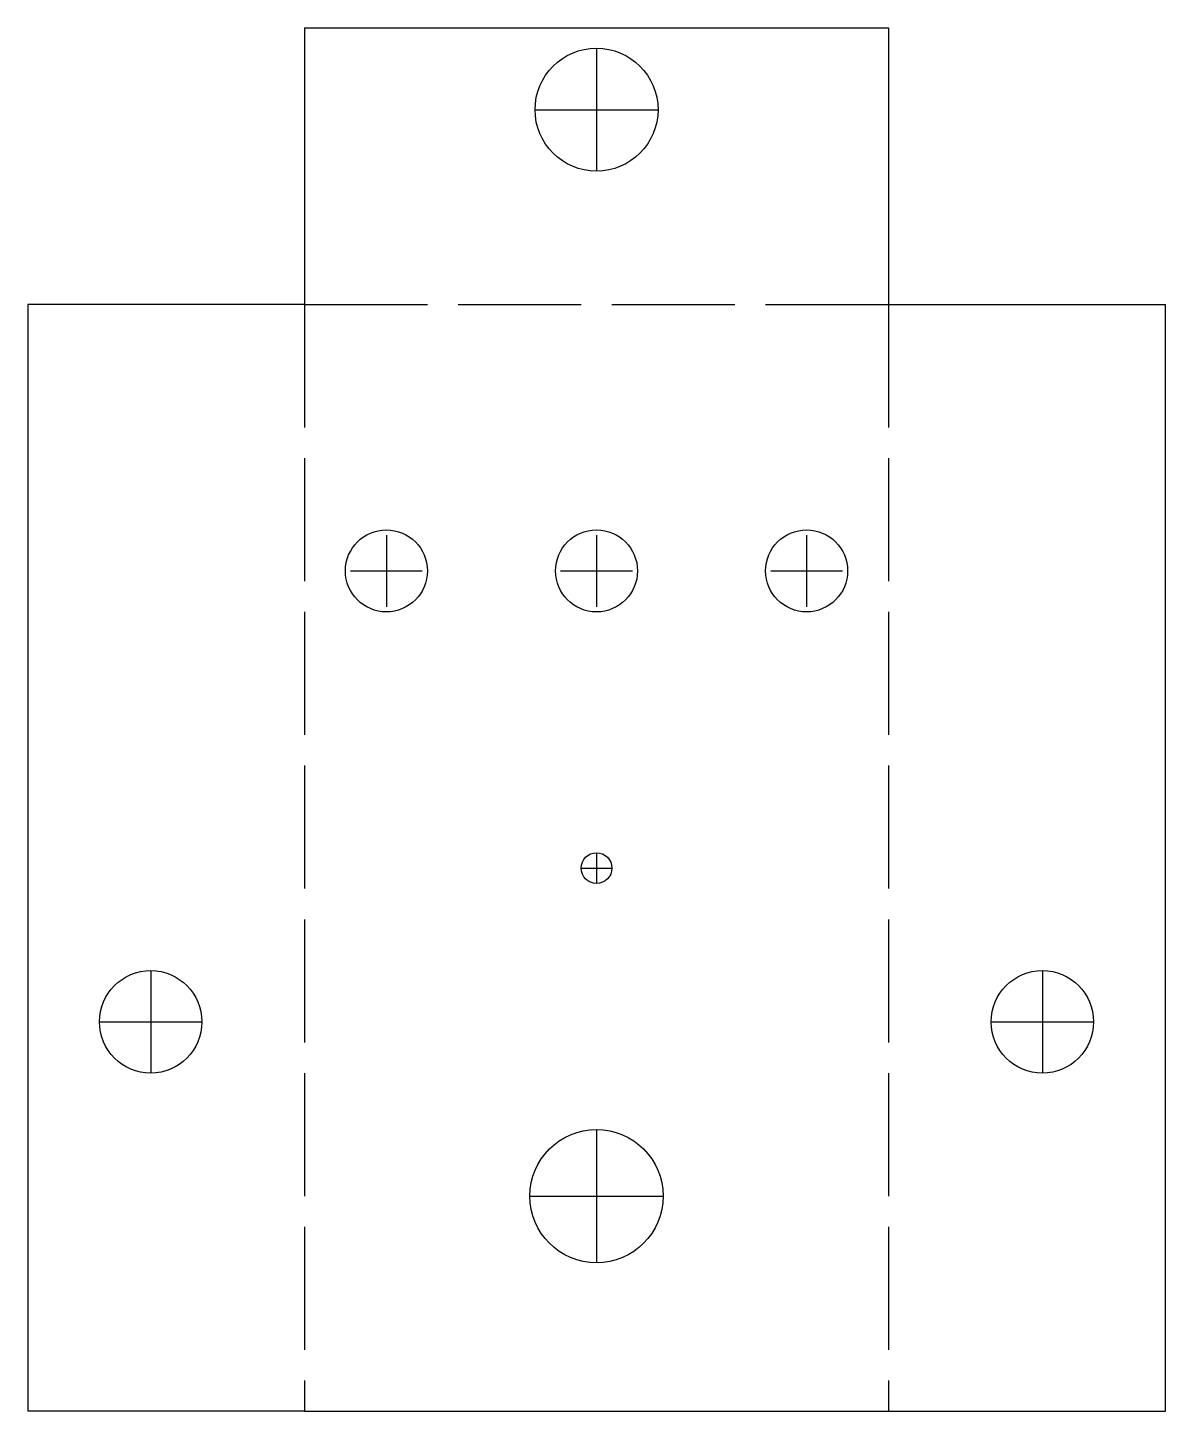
# Model space of a CAD drawing. Header units: millimetres. Extents: x 54 to 165, y 82 to 217.
import ezdxf

# ---------------------------------------------------------------- set-up
doc = ezdxf.new("R2010")
doc.units = ezdxf.units.MM
doc.linetypes.add('ACAD_ISO02W100', pattern=[15, 12, -3])
for name, color, linetype, lineweight, true_color in [('drill', 7, 'Continuous', 25, 0x000000), ('foldline', 7, 'Continuous', 25, 0x000000), ('outline', 7, 'Continuous', 25, 0x000000)]:
    doc.layers.add(name, color=color, linetype=linetype, lineweight=lineweight, true_color=true_color)

msp = doc.modelspace()

# ---------------------------------------------------------------- linework, layer by layer
at = {"layer": 'drill'}
for p, q in [((109.36, 215), (109.36, 203)), ((103.36, 209), (115.36, 209)), ((88.86, 167.5), (88.86, 160.5)), ((109.36, 167.5), (109.36, 160.5)), ((129.86, 167.5), (129.86, 160.5)), ((85.36, 164), (92.36, 164)), ((105.86, 164), (112.86, 164)), ((126.36, 164), (133.36, 164)), ((109.36, 136.5), (109.36, 133.5)), ((107.86, 135), (110.86, 135)), ((65.86, 125), (65.86, 115)), ((152.86, 125), (152.86, 115)), ((60.86, 120), (70.86, 120)), ((147.86, 120), (157.86, 120)), ((109.36, 109.5), (109.36, 96.5)), ((102.86, 103), (115.86, 103))]:
    msp.add_line(p, q, dxfattribs=at)
for centre, radius in [((109.36, 209), 6), ((88.86, 164), 4), ((109.36, 164), 4), ((129.86, 164), 4), ((109.36, 135), 1.5), ((65.86, 120), 5), ((152.86, 120), 5), ((109.36, 103), 6.5)]:
    msp.add_circle(centre, radius, dxfattribs=at)
at = {"layer": 'foldline', "linetype": 'ACAD_ISO02W100'}
for p, q in [((80.86, 190), (137.86, 190)), ((80.86, 190), (80.86, 82)), ((137.86, 190), (137.86, 82))]:
    msp.add_line(p, q, dxfattribs=at)
at = {"layer": 'outline'}
for p, q in [((80.86, 217), (137.86, 217)), ((80.86, 217), (80.86, 190)), ((137.86, 217), (137.86, 190)), ((80.86, 190), (53.86, 190)), ((53.86, 190), (53.86, 82)), ((137.86, 190), (164.86, 190)), ((164.86, 82), (164.86, 190)), ((80.86, 82), (53.86, 82)), ((80.86, 82), (137.86, 82)), ((137.86, 82), (164.86, 82))]:
    msp.add_line(p, q, dxfattribs=at)

doc.saveas('drawing.dxf')
